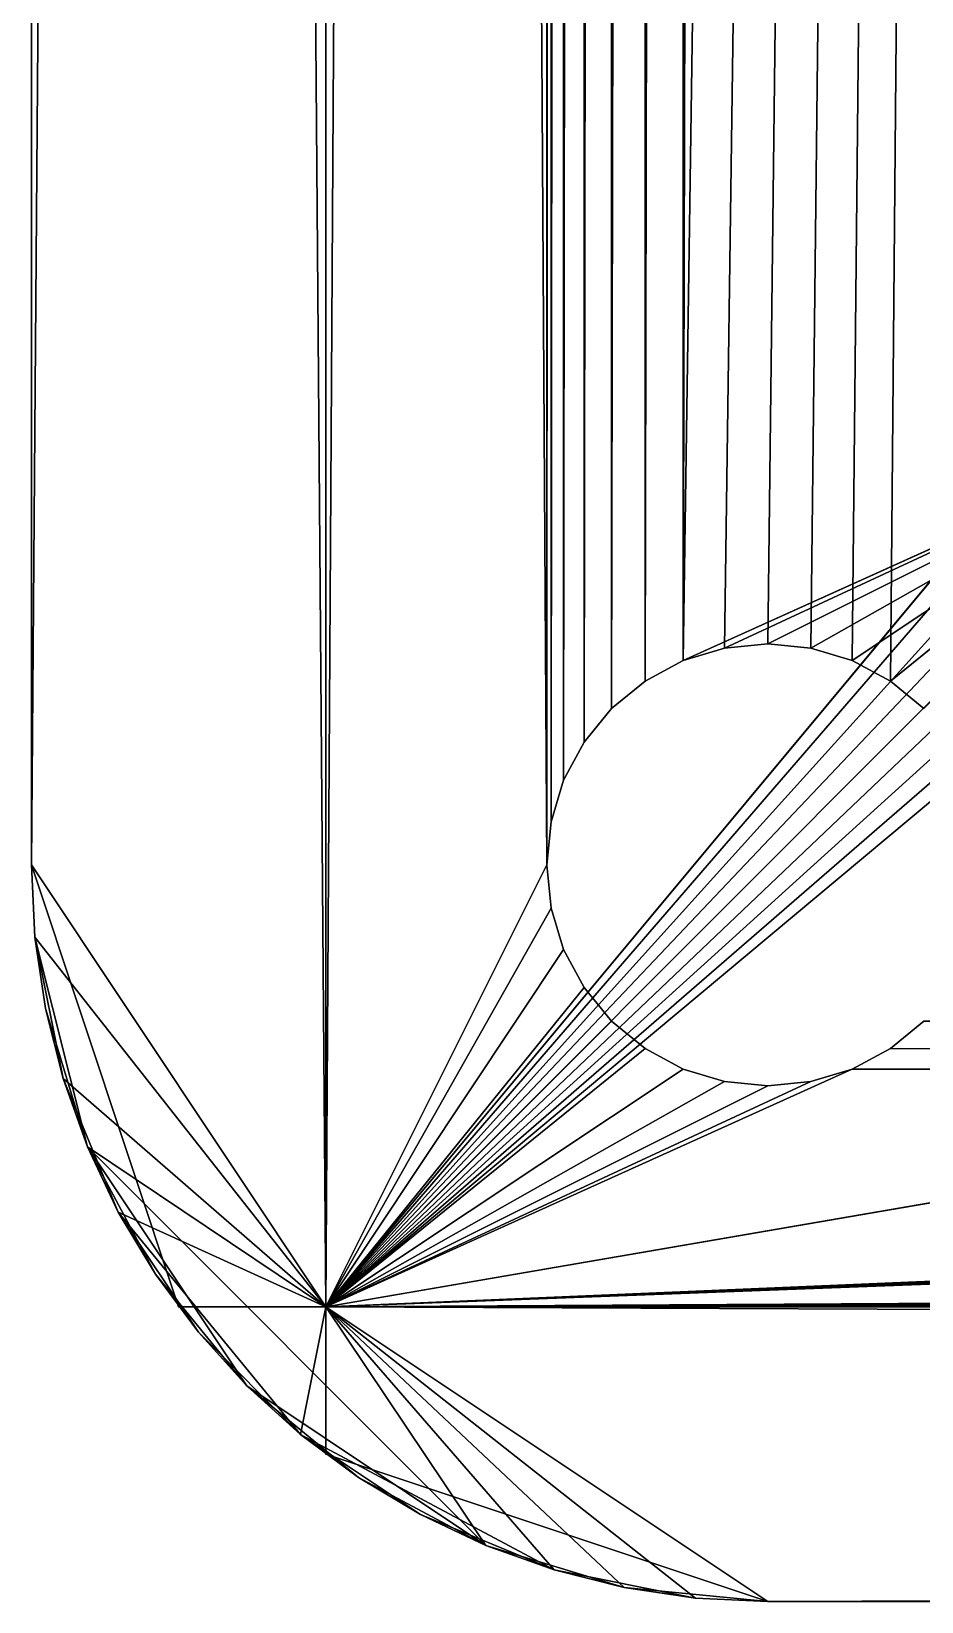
# Model space of a CAD drawing. Extents: x -26 to 26, y -12.9 to 12.9.
# Drawn here: x -26 to -25.395, y -12.9 to -11.834 of the extents above; entities that cross this region are included whole.
import ezdxf

# ---------------------------------------------------------------- set-up
doc = ezdxf.new("R2010")
doc.units = 0

msp = doc.modelspace()

# ---------------------------------------------------------------- linework, layer by layer
for points in [[(-25.8, -12.7, 6.8), (-25.8, 12.7, 6.8), (-26, 12.4, 6.8)], [(-25.8, 12.7, 1.2), (-25.8, -12.7, 1.2), (-26, -12.4, 1.2)], [(-25.8, 12.7, 1.2), (-26, -12.4, 1.2), (-26, 12.4, 1.2)], [(-25.0449, -11.7939, 6.6), (-25.8, -12.7, 6.6), (-25.8, 12.7, 6.6)], [(-25.8, 12.7, 6.8), (-25.8, -12.7, 6.8), (-25.0449, -11.7939, 6.8)], [(-25.8, -12.7, 1.2), (-25.8, 12.7, 1.2), (-25.65, 12.4, 1.2)], [(-25.65, -12.4, 1.4), (-25.65, 12.4, 1.4), (-25.8, 12.7, 1.4)], [(-25.8, 12.7, 1.4), (-25.8, -12.7, 1.4), (-25.65, -12.4, 1.4)], [(-25.8, -12.7, 6.6), (-25.8, -9.672, 4.286), (-25.8, 12.7, 6.6)], [(-25.8, 12.7, 1.4), (-25.8, -10.368, 3.974), (-25.8, -12.7, 1.4)], [(-26, -12.4, 6.6), (-26, -12.4, 6.8), (-26, 12.4, 6.8)], [(-26, -12.4, 6.6), (-26, 12.4, 6.8), (-26, 12.4, 6.6)], [(-25.8, -12.7, 6.8), (-26, 12.4, 6.8), (-26, -12.4, 6.8)], [(-26, -12.4, 1.4), (-26, 12.4, 1.4), (-26, 12.4, 1.2)], [(-26, -12.4, 1.4), (-26, 12.4, 1.2), (-26, -12.4, 1.2)], [(-26, 12.4, 6.6), (-26, -10.368, 4.286), (-26, -12.4, 6.6)], [(-26, -12.4, 1.4), (-26, -9.672, 3.974), (-26, 12.4, 1.4)], [(-25.65, 12.4, 1.2), (-25.65, -12.4, 1.2), (-25.8, -12.7, 1.2)], [(-25.65, 12.4, 1.2), (-25.6471, 12.3707, 1.2), (-25.65, -12.4, 1.2)], [(-25.65, -12.4, 1.4), (-25.6471, 12.3707, 1.4), (-25.65, 12.4, 1.4)], [(-25.6471, 12.3707, 1.2), (-25.6471, -12.3707, 1.2), (-25.65, -12.4, 1.2)], [(-25.65, -12.4, 1.4), (-25.6386, 12.3426, 1.4), (-25.6471, 12.3707, 1.4)], [(-25.6471, 12.3707, 1.2), (-25.6386, 12.3426, 1.2), (-25.6471, -12.3707, 1.2)], [(-25.65, -12.4, 1.4), (-25.6471, -12.3707, 1.4), (-25.6386, 12.3426, 1.4)], [(-25.6386, 12.3426, 1.2), (-25.6386, -12.3426, 1.2), (-25.6471, -12.3707, 1.2)], [(-25.6471, -12.3707, 1.4), (-25.6247, 12.3167, 1.4), (-25.6386, 12.3426, 1.4)], [(-25.6386, 12.3426, 1.2), (-25.6247, 12.3167, 1.2), (-25.6386, -12.3426, 1.2)], [(-25.6471, -12.3707, 1.4), (-25.6386, -12.3426, 1.4), (-25.6247, 12.3167, 1.4)], [(-25.6247, 12.3167, 1.2), (-25.6247, -12.3167, 1.2), (-25.6386, -12.3426, 1.2)], [(-25.6386, -12.3426, 1.4), (-25.6061, 12.2939, 1.4), (-25.6247, 12.3167, 1.4)], [(-25.6247, 12.3167, 1.2), (-25.6061, 12.2939, 1.2), (-25.6247, -12.3167, 1.2)], [(-25.6386, -12.3426, 1.4), (-25.6247, -12.3167, 1.4), (-25.6061, 12.2939, 1.4)], [(-25.6061, 12.2939, 1.2), (-25.6061, -12.2939, 1.2), (-25.6247, -12.3167, 1.2)], [(-25.6247, -12.3167, 1.4), (-25.5833, 12.2753, 1.4), (-25.6061, 12.2939, 1.4)], [(-25.6061, 12.2939, 1.2), (-25.5833, 12.2753, 1.2), (-25.6061, -12.2939, 1.2)], [(-25.6247, -12.3167, 1.4), (-25.6061, -12.2939, 1.4), (-25.5833, 12.2753, 1.4)], [(-25.5833, 12.2753, 1.2), (-25.5833, -12.2753, 1.2), (-25.6061, -12.2939, 1.2)], [(-25.6061, -12.2939, 1.4), (-25.5574, 12.2614, 1.4), (-25.5833, 12.2753, 1.4)], [(-25.5833, 12.2753, 1.2), (-25.5574, 12.2614, 1.2), (-25.5833, -12.2753, 1.2)], [(-25.2, -12.1, 1.4), (-25.4167, 12.2753, 1.4), (-25.4426, 12.2614, 1.4)], [(-25.2, -12.1, 1.4), (-25.2, 12.1, 1.4), (-25.4167, 12.2753, 1.4)], [(-25.6061, -12.2939, 1.4), (-25.5833, -12.2753, 1.4), (-25.5574, 12.2614, 1.4)], [(-25.5574, 12.2614, 1.2), (-25.5574, -12.2614, 1.2), (-25.5833, -12.2753, 1.2)], [(-25.5833, -12.2753, 1.4), (-25.5293, 12.2529, 1.4), (-25.5574, 12.2614, 1.4)], [(-25.5574, 12.2614, 1.2), (-25.2, 12.1, 1.2), (-25.5574, -12.2614, 1.2)], [(-25.2, -12.1, 1.4), (-25.4426, 12.2614, 1.4), (-25.4707, 12.2529, 1.4)], [(-25.5833, -12.2753, 1.4), (-25.5574, -12.2614, 1.4), (-25.5293, 12.2529, 1.4)], [(-25.5574, -12.2614, 1.4), (-25.5, 12.25, 1.4), (-25.5293, 12.2529, 1.4)], [(-25.5574, -12.2614, 1.4), (-25.2, -12.1, 1.4), (-25.5, 12.25, 1.4)], [(-25.2, -12.1, 1.4), (-25.4707, 12.2529, 1.4), (-25.5, 12.25, 1.4)], [(-25.2, 12.1, 1.2), (-25.5293, -12.2529, 1.2), (-25.5574, -12.2614, 1.2)], [(-25.2, 12.1, 1.2), (-25.5, -12.25, 1.2), (-25.5293, -12.2529, 1.2)], [(-25.2, 12.1, 1.2), (-25.4707, -12.2529, 1.2), (-25.5, -12.25, 1.2)], [(-25.2, 12.1, 1.2), (-25.4426, -12.2614, 1.2), (-25.4707, -12.2529, 1.2)], [(-25.2, 12.1, 1.2), (-25.4167, -12.2753, 1.2), (-25.4426, -12.2614, 1.2)], [(-25.2, 12.1, 1.2), (-25.2, -12.1, 1.2), (-25.4167, -12.2753, 1.2)], [(-26, -12.4, 1.4), (-26, -10.368, 3.974), (-26, -9.672, 3.974)], [(-25.8, -12.7, 6.6), (-25.8, -10.368, 4.286), (-25.8, -9.672, 4.286)], [(-26, -12.4, 6.6), (-26, -10.368, 4.286), (-26, -10.3833, 4.2852)], [(-26, -10.3833, 3.9748), (-26, -10.368, 3.974), (-26, -12.4, 1.4)], [(-25.8, -12.7, 1.4), (-25.8, -10.368, 3.974), (-25.8, -10.3833, 3.9748)], [(-25.8, -10.3833, 4.2852), (-25.8, -10.368, 4.286), (-25.8, -12.7, 6.6)], [(-26, -12.4, 6.6), (-26, -10.3833, 4.2852), (-26, -10.3984, 4.283)], [(-26, -10.3984, 3.977), (-26, -10.3833, 3.9748), (-26, -12.4, 1.4)], [(-25.8, -12.7, 1.4), (-25.8, -10.3833, 3.9748), (-25.8, -10.3984, 3.977)], [(-25.8, -10.3984, 4.283), (-25.8, -10.3833, 4.2852), (-25.8, -12.7, 6.6)], [(-26, -12.4, 6.6), (-26, -10.3984, 4.283), (-26, -10.4133, 4.2793)], [(-26, -10.4133, 3.9807), (-26, -10.3984, 3.977), (-26, -12.4, 1.4)], [(-25.8, -12.7, 1.4), (-25.8, -10.3984, 3.977), (-25.8, -10.4133, 3.9807)], [(-25.8, -10.4133, 4.2793), (-25.8, -10.3984, 4.283), (-25.8, -12.7, 6.6)], [(-26, -12.4, 6.6), (-26, -10.4133, 4.2793), (-26, -10.4277, 4.2741)], [(-26, -10.4277, 3.9859), (-26, -10.4133, 3.9807), (-26, -12.4, 1.4)], [(-25.8, -12.7, 1.4), (-25.8, -10.4133, 3.9807), (-25.8, -10.4277, 3.9859)], [(-25.8, -10.4277, 4.2741), (-25.8, -10.4133, 4.2793), (-25.8, -12.7, 6.6)], [(-26, -12.4, 6.6), (-26, -10.4277, 4.2741), (-26, -10.4415, 4.2676)], [(-26, -10.4415, 3.9924), (-26, -10.4277, 3.9859), (-26, -12.4, 1.4)], [(-25.8, -12.7, 1.4), (-25.8, -10.4277, 3.9859), (-25.8, -10.4415, 3.9924)], [(-25.8, -10.4415, 4.2676), (-25.8, -10.4277, 4.2741), (-25.8, -12.7, 6.6)], [(-26, -12.4, 6.6), (-26, -10.4415, 4.2676), (-26, -10.4547, 4.2597)], [(-26, -10.4547, 4.0003), (-26, -10.4415, 3.9924), (-26, -12.4, 1.4)], [(-25.8, -12.7, 1.4), (-25.8, -10.4415, 3.9924), (-25.8, -10.4547, 4.0003)], [(-25.8, -10.4547, 4.2597), (-25.8, -10.4415, 4.2676), (-25.8, -12.7, 6.6)], [(-26, -12.4, 6.6), (-26, -10.4547, 4.2597), (-26, -10.467, 4.2506)], [(-26, -10.467, 4.0094), (-26, -10.4547, 4.0003), (-26, -12.4, 1.4)], [(-25.8, -12.7, 1.4), (-25.8, -10.4547, 4.0003), (-25.8, -10.467, 4.0094)], [(-25.8, -10.467, 4.2506), (-25.8, -10.4547, 4.2597), (-25.8, -12.7, 6.6)], [(-26, -12.4, 6.6), (-26, -10.467, 4.2506), (-26, -10.4783, 4.2403)], [(-26, -10.4783, 4.0197), (-26, -10.467, 4.0094), (-26, -12.4, 1.4)], [(-25.8, -12.7, 1.4), (-25.8, -10.467, 4.0094), (-25.8, -10.4783, 4.0197)], [(-25.8, -10.4783, 4.2403), (-25.8, -10.467, 4.2506), (-25.8, -12.7, 6.6)], [(-26, -12.4, 6.6), (-26, -10.4783, 4.2403), (-26, -10.4886, 4.229)], [(-26, -10.4886, 4.031), (-26, -10.4783, 4.0197), (-26, -12.4, 1.4)], [(-25.8, -12.7, 1.4), (-25.8, -10.4783, 4.0197), (-25.8, -10.4886, 4.031)], [(-25.8, -10.4886, 4.229), (-25.8, -10.4783, 4.2403), (-25.8, -12.7, 6.6)], [(-26, -12.4, 6.6), (-26, -10.4886, 4.229), (-26, -10.4977, 4.2167)], [(-26, -10.4977, 4.0433), (-26, -10.4886, 4.031), (-26, -12.4, 1.4)], [(-25.8, -12.7, 1.4), (-25.8, -10.4886, 4.031), (-25.8, -10.4977, 4.0433)], [(-25.8, -10.4977, 4.2167), (-25.8, -10.4886, 4.229), (-25.8, -12.7, 6.6)], [(-26, -12.4, 1.4), (-26, -12.4, 6.6), (-26, -10.4977, 4.2167)], [(-26, -12.4, 1.4), (-26, -10.4977, 4.2167), (-26, -10.5056, 4.2035)], [(-26, -10.5056, 4.0565), (-26, -10.4977, 4.0433), (-26, -12.4, 1.4)], [(-26, -10.5121, 4.0703), (-26, -10.5056, 4.0565), (-26, -12.4, 1.4)], [(-26, -12.4, 1.4), (-26, -10.5056, 4.2035), (-26, -10.5121, 4.1897)], [(-25.8, -12.7, 6.6), (-25.8, -12.7, 1.4), (-25.8, -10.4977, 4.0433)], [(-25.8, -12.7, 6.6), (-25.8, -10.4977, 4.0433), (-25.8, -10.5056, 4.0565)], [(-25.8, -10.5056, 4.2035), (-25.8, -10.4977, 4.2167), (-25.8, -12.7, 6.6)], [(-25.8, -10.5121, 4.1897), (-25.8, -10.5056, 4.2035), (-25.8, -12.7, 6.6)], [(-25.8, -12.7, 6.6), (-25.8, -10.5056, 4.0565), (-25.8, -10.5121, 4.0703)], [(-26, -12.4, 1.4), (-26, -10.5121, 4.1897), (-26, -10.5173, 4.1753)], [(-26, -10.5173, 4.0847), (-26, -10.5121, 4.0703), (-26, -12.4, 1.4)], [(-26, -10.521, 4.0996), (-26, -10.5173, 4.0847), (-26, -12.4, 1.4)], [(-26, -12.4, 1.4), (-26, -10.5173, 4.1753), (-26, -10.521, 4.1604)], [(-25.8, -12.7, 6.6), (-25.8, -10.5121, 4.0703), (-25.8, -10.5173, 4.0847)], [(-25.8, -10.5173, 4.1753), (-25.8, -10.5121, 4.1897), (-25.8, -12.7, 6.6)], [(-25.8, -10.521, 4.1604), (-25.8, -10.5173, 4.1753), (-25.8, -12.7, 6.6)], [(-25.8, -12.7, 6.6), (-25.8, -10.5173, 4.0847), (-25.8, -10.521, 4.0996)], [(-26, -12.4, 1.4), (-26, -10.521, 4.1604), (-26, -10.5232, 4.1453)], [(-26, -10.5232, 4.1147), (-26, -10.521, 4.0996), (-26, -12.4, 1.4)], [(-26, -10.5232, 4.1453), (-26, -10.5232, 4.1147), (-26, -12.4, 1.4)], [(-25.8, -12.7, 6.6), (-25.8, -10.521, 4.0996), (-25.8, -10.5232, 4.1147)], [(-25.8, -10.5232, 4.1453), (-25.8, -10.521, 4.1604), (-25.8, -12.7, 6.6)], [(-25.8, -10.5232, 4.1147), (-25.8, -10.5232, 4.1453), (-25.8, -12.7, 6.6)], [(-18.8857, -11.5098, 6.6), (-25.8, -12.7, 6.6), (-24.8949, -11.9439, 6.6)], [(-5.8318, -11.8773, 6.6), (-25.8, -12.7, 6.6), (-18.8857, -11.5098, 6.6)], [(-25.0449, -11.7939, 6.6), (-25.0421, -11.8232, 6.6), (-25.8, -12.7, 6.6)], [(-25.8, -12.7, 6.8), (-25.0421, -11.8232, 6.8), (-25.0449, -11.7939, 6.8)], [(-25.0421, -11.8232, 6.6), (-25.0335, -11.8513, 6.6), (-25.8, -12.7, 6.6)], [(-25.8, -12.7, 6.8), (-25.0335, -11.8513, 6.8), (-25.0421, -11.8232, 6.8)], [(-25.0335, -11.8513, 6.6), (-25.0197, -11.8773, 6.6), (-25.8, -12.7, 6.6)], [(-25.8, -12.7, 6.8), (-5.8318, -11.8773, 6.8), (-5.8457, -11.8513, 6.8)], [(-24.8949, -11.9439, 6.8), (-25.8, -12.7, 6.8), (-5.8457, -11.8513, 6.8)], [(-25.8, -12.7, 6.8), (-25.0197, -11.8773, 6.8), (-25.0335, -11.8513, 6.8)], [(-25.0197, -11.8773, 6.6), (-25.001, -11.9, 6.6), (-25.8, -12.7, 6.6)], [(-25.8, -12.7, 6.8), (-25.001, -11.9, 6.8), (-25.0197, -11.8773, 6.8)], [(-5.8131, -11.9, 6.8), (-5.8318, -11.8773, 6.8), (-25.8, -12.7, 6.8)], [(-25.8, -12.7, 6.6), (-5.8318, -11.8773, 6.6), (-5.8131, -11.9, 6.6)], [(-25.001, -11.9, 6.6), (-24.9783, -11.9187, 6.6), (-25.8, -12.7, 6.6)], [(-25.8, -12.7, 6.8), (-24.9783, -11.9187, 6.8), (-25.001, -11.9, 6.8)], [(-5.7904, -11.9187, 6.8), (-5.8131, -11.9, 6.8), (-25.8, -12.7, 6.8)], [(-25.8, -12.7, 6.6), (-5.8131, -11.9, 6.6), (-5.7904, -11.9187, 6.6)], [(-24.9783, -11.9187, 6.6), (-24.9523, -11.9325, 6.6), (-25.8, -12.7, 6.6)], [(-25.8, -12.7, 6.8), (-24.9523, -11.9325, 6.8), (-24.9783, -11.9187, 6.8)], [(-5.7645, -11.9325, 6.8), (-5.7904, -11.9187, 6.8), (-25.8, -12.7, 6.8)], [(-25.8, -12.7, 6.6), (-5.7904, -11.9187, 6.6), (-5.7645, -11.9325, 6.6)], [(-25.8, -12.7, 6.6), (-24.9523, -11.9325, 6.6), (-24.9242, -11.9411, 6.6)], [(-24.9242, -11.9411, 6.8), (-24.9523, -11.9325, 6.8), (-25.8, -12.7, 6.8)], [(-5.7363, -11.9411, 6.8), (-5.7645, -11.9325, 6.8), (-25.8, -12.7, 6.8)], [(-25.8, -12.7, 6.6), (-5.7645, -11.9325, 6.6), (-5.7363, -11.9411, 6.6)], [(-25.8, -12.7, 6.6), (-24.9242, -11.9411, 6.6), (-24.8949, -11.9439, 6.6)], [(-24.8949, -11.9439, 6.8), (-24.9242, -11.9411, 6.8), (-25.8, -12.7, 6.8)], [(-5.7071, -11.9439, 6.8), (-5.7363, -11.9411, 6.8), (-25.8, -12.7, 6.8)], [(-25.8, -12.7, 6.6), (-5.7363, -11.9411, 6.6), (-5.7071, -11.9439, 6.6)], [(-5.7071, -11.9439, 6.8), (-25.8, -12.7, 6.8), (25.8, -12.7, 6.8)], [(25.8, -12.7, 6.6), (-25.8, -12.7, 6.6), (-5.7071, -11.9439, 6.6)], [(-25.5574, -12.2614, 1.4), (-25.5293, -12.2529, 1.4), (-25.2, -12.1, 1.4)], [(-25.5293, -12.2529, 1.4), (-25.5, -12.25, 1.4), (-25.2, -12.1, 1.4)], [(-25.5, -12.25, 1.4), (-25.4707, -12.2529, 1.4), (-25.2, -12.1, 1.4)], [(-25.4707, -12.2529, 1.4), (-25.4426, -12.2614, 1.4), (-25.2, -12.1, 1.4)], [(-25.4426, -12.2614, 1.4), (-25.4167, -12.2753, 1.4), (-25.2, -12.1, 1.4)], [(-25.2, -12.1, 1.2), (-25.3939, -12.2939, 1.2), (-25.4167, -12.2753, 1.2)], [(-25.4167, -12.2753, 1.4), (-25.3939, -12.2939, 1.4), (-25.2, -12.1, 1.4)], [(-25.5574, -12.2614, 1.4), (-25.5574, -12.2614, 1.2), (-25.5293, -12.2529, 1.2)], [(-25.5574, -12.2614, 1.4), (-25.5293, -12.2529, 1.2), (-25.5293, -12.2529, 1.4)], [(-25.5293, -12.2529, 1.4), (-25.5293, -12.2529, 1.2), (-25.5, -12.25, 1.2)], [(-25.5293, -12.2529, 1.4), (-25.5, -12.25, 1.2), (-25.5, -12.25, 1.4)], [(-25.5, -12.25, 1.4), (-25.5, -12.25, 1.2), (-25.4707, -12.2529, 1.2)], [(-25.5, -12.25, 1.4), (-25.4707, -12.2529, 1.2), (-25.4707, -12.2529, 1.4)], [(-25.4707, -12.2529, 1.4), (-25.4707, -12.2529, 1.2), (-25.4426, -12.2614, 1.2)], [(-25.4707, -12.2529, 1.4), (-25.4426, -12.2614, 1.2), (-25.4426, -12.2614, 1.4)], [(-25.5833, -12.2753, 1.4), (-25.5833, -12.2753, 1.2), (-25.5574, -12.2614, 1.2)], [(-25.5833, -12.2753, 1.4), (-25.5574, -12.2614, 1.2), (-25.5574, -12.2614, 1.4)], [(-25.4426, -12.2614, 1.4), (-25.4426, -12.2614, 1.2), (-25.4167, -12.2753, 1.2)], [(-25.4426, -12.2614, 1.4), (-25.4167, -12.2753, 1.2), (-25.4167, -12.2753, 1.4)], [(-25.6061, -12.2939, 1.4), (-25.6061, -12.2939, 1.2), (-25.5833, -12.2753, 1.2)], [(-25.6061, -12.2939, 1.4), (-25.5833, -12.2753, 1.2), (-25.5833, -12.2753, 1.4)], [(-25.3939, -12.2939, 1.2), (-25.3939, -12.2939, 1.4), (-25.4167, -12.2753, 1.4)], [(-25.3939, -12.2939, 1.2), (-25.4167, -12.2753, 1.4), (-25.4167, -12.2753, 1.2)], [(-25.6247, -12.3167, 1.4), (-25.6247, -12.3167, 1.2), (-25.6061, -12.2939, 1.2)], [(-25.6247, -12.3167, 1.4), (-25.6061, -12.2939, 1.2), (-25.6061, -12.2939, 1.4)], [(-25.6386, -12.3426, 1.4), (-25.6386, -12.3426, 1.2), (-25.6247, -12.3167, 1.2)], [(-25.6386, -12.3426, 1.4), (-25.6247, -12.3167, 1.2), (-25.6247, -12.3167, 1.4)], [(-25.6471, -12.3707, 1.4), (-25.6471, -12.3707, 1.2), (-25.6386, -12.3426, 1.2)], [(-25.6471, -12.3707, 1.4), (-25.6386, -12.3426, 1.2), (-25.6386, -12.3426, 1.4)], [(-25.6471, -12.3707, 1.2), (-25.6471, -12.3707, 1.4), (-25.65, -12.4, 1.4)], [(-25.6471, -12.3707, 1.2), (-25.65, -12.4, 1.4), (-25.65, -12.4, 1.2)], [(-26, -12.4, 6.6), (-26, -12.4, 6.6), (-26, -12.4, 1.4)], [(-26, -12.4, 6.6), (-26, -12.4, 1.4), (-26, -12.4, 1.4)], [(-26, -12.4, 6.8), (-26, -12.4, 6.8), (-25.9976, -12.449, 6.8)], [(-25.8, -12.7, 6.8), (-26, -12.4, 6.8), (-25.9976, -12.449, 6.8)], [(-25.8, -12.7, 6.6), (-26, -12.4, 6.6), (-26, -12.4, 1.4)], [(-25.8, -12.7, 6.6), (-26, -12.4, 1.4), (-25.8, -12.7, 1.4)], [(-26, -12.4, 6.6), (-25.8, -12.7, 6.6), (-25.8, -12.7, 1.4)], [(-26, -12.4, 6.6), (-25.8, -12.7, 1.4), (-26, -12.4, 1.4)], [(-26, -12.4, 6.8), (-26, -12.4, 6.6), (-26, -12.4, 6.6)], [(-26, -12.4, 6.8), (-26, -12.4, 6.6), (-26, -12.4, 6.8)], [(-25.9976, -12.449, 1.2), (-26, -12.4, 1.2), (-26, -12.4, 1.2)], [(-25.9976, -12.449, 1.2), (-26, -12.4, 1.2), (-25.8, -12.7, 1.2)], [(-26, -12.4, 1.4), (-26, -12.4, 1.4), (-26, -12.4, 1.2)], [(-26, -12.4, 1.4), (-26, -12.4, 1.2), (-26, -12.4, 1.2)], [(-25.9, -12.7, 1.3), (-26, -12.4, 1.2), (-25.8, -12.7, 1.2)], [(-25.8, -12.7, 1.4), (-26, -12.4, 1.4), (-25.9, -12.7, 1.3)], [(-26, -12.4, 1.4), (-26, -12.4, 1.2), (-25.9, -12.7, 1.3)], [(-26, -12.4, 1.2), (-26, -12.4, 1.4), (-25.8, -12.7, 1.4)], [(-25.8, -12.7, 1.4), (-25.9, -12.7, 1.3), (-26, -12.4, 1.2)], [(-26, -12.4, 1.2), (-25.9, -12.7, 1.3), (-25.8, -12.7, 1.2)], [(-25.9976, -12.449, 6.6), (-25.9976, -12.449, 6.8), (-26, -12.4, 6.8)], [(-25.9976, -12.449, 6.6), (-26, -12.4, 6.8), (-26, -12.4, 6.6)], [(-25.9976, -12.449, 1.4), (-25.9976, -12.449, 6.6), (-26, -12.4, 6.6)], [(-25.9976, -12.449, 1.4), (-26, -12.4, 6.6), (-26, -12.4, 1.4)], [(-25.9976, -12.449, 1.2), (-25.9976, -12.449, 1.4), (-26, -12.4, 1.4)], [(-25.9976, -12.449, 1.2), (-26, -12.4, 1.4), (-26, -12.4, 1.2)], [(-25.65, -12.4, 1.2), (-25.6471, -12.4293, 1.2), (-25.8, -12.7, 1.2)], [(-25.8, -12.7, 1.4), (-25.6471, -12.4293, 1.4), (-25.65, -12.4, 1.4)], [(-25.6471, -12.4293, 1.4), (-25.6471, -12.4293, 1.2), (-25.65, -12.4, 1.2)], [(-25.6471, -12.4293, 1.4), (-25.65, -12.4, 1.2), (-25.65, -12.4, 1.4)], [(-25.6471, -12.4293, 1.2), (-25.6386, -12.4574, 1.2), (-25.8, -12.7, 1.2)], [(-25.8, -12.7, 1.4), (-25.6386, -12.4574, 1.4), (-25.6471, -12.4293, 1.4)], [(-25.8, -12.7, 1.4), (25.3614, -12.4574, 1.4), (25.3529, -12.4293, 1.4)], [(0, -12.55, 1.4), (-25.8, -12.7, 1.4), (25.3529, -12.4293, 1.4)], [(25.3529, -12.4293, 1.2), (25.3614, -12.4574, 1.2), (-25.8, -12.7, 1.2)], [(25.3529, -12.4293, 1.2), (-25.8, -12.7, 1.2), (0, -12.55, 1.2)], [(-25.6386, -12.4574, 1.4), (-25.6386, -12.4574, 1.2), (-25.6471, -12.4293, 1.2)], [(-25.6386, -12.4574, 1.4), (-25.6471, -12.4293, 1.2), (-25.6471, -12.4293, 1.4)], [(-25.9976, -12.449, 6.8), (-25.9904, -12.4975, 6.8), (-25.9785, -12.5451, 6.8)], [(-25.8, -12.7, 6.8), (-25.9976, -12.449, 6.8), (-25.9785, -12.5451, 6.8)], [(-25.9619, -12.5913, 1.2), (-25.9904, -12.4975, 1.2), (-25.9976, -12.449, 1.2)], [(-25.9619, -12.5913, 1.2), (-25.9976, -12.449, 1.2), (-25.8, -12.7, 1.2)], [(-25.9904, -12.4975, 6.6), (-25.9904, -12.4975, 6.8), (-25.9976, -12.449, 6.8)], [(-25.9904, -12.4975, 6.6), (-25.9976, -12.449, 6.8), (-25.9976, -12.449, 6.6)], [(-25.9904, -12.4975, 1.4), (-25.9904, -12.4975, 6.6), (-25.9976, -12.449, 6.6)], [(-25.9904, -12.4975, 1.4), (-25.9976, -12.449, 6.6), (-25.9976, -12.449, 1.4)], [(-25.9904, -12.4975, 1.2), (-25.9904, -12.4975, 1.4), (-25.9976, -12.449, 1.4)], [(-25.9904, -12.4975, 1.2), (-25.9976, -12.449, 1.4), (-25.9976, -12.449, 1.2)], [(-25.6386, -12.4574, 1.2), (-25.6247, -12.4833, 1.2), (-25.8, -12.7, 1.2)], [(-25.8, -12.7, 1.4), (-25.6247, -12.4833, 1.4), (-25.6386, -12.4574, 1.4)], [(-25.8, -12.7, 1.4), (25.3753, -12.4833, 1.4), (25.3614, -12.4574, 1.4)], [(25.3614, -12.4574, 1.2), (25.3753, -12.4833, 1.2), (-25.8, -12.7, 1.2)], [(-25.6247, -12.4833, 1.4), (-25.6247, -12.4833, 1.2), (-25.6386, -12.4574, 1.2)], [(-25.6247, -12.4833, 1.4), (-25.6386, -12.4574, 1.2), (-25.6386, -12.4574, 1.4)], [(-25.6247, -12.4833, 1.2), (-25.6061, -12.5061, 1.2), (-25.8, -12.7, 1.2)], [(-25.8, -12.7, 1.4), (-25.6061, -12.5061, 1.4), (-25.6247, -12.4833, 1.4)], [(-25.8, -12.7, 1.4), (25.3939, -12.5061, 1.4), (25.3753, -12.4833, 1.4)], [(25.3753, -12.4833, 1.2), (25.3939, -12.5061, 1.2), (-25.8, -12.7, 1.2)], [(-25.6061, -12.5061, 1.4), (-25.6061, -12.5061, 1.2), (-25.6247, -12.4833, 1.2)], [(-25.6061, -12.5061, 1.4), (-25.6247, -12.4833, 1.2), (-25.6247, -12.4833, 1.4)], [(-25.9619, -12.5913, 1.2), (-25.9785, -12.5451, 1.2), (-25.9904, -12.4975, 1.2)], [(-25.9785, -12.5451, 6.6), (-25.9785, -12.5451, 6.8), (-25.9904, -12.4975, 6.8)], [(-25.9785, -12.5451, 6.6), (-25.9904, -12.4975, 6.8), (-25.9904, -12.4975, 6.6)], [(-25.9785, -12.5451, 1.4), (-25.9785, -12.5451, 6.6), (-25.9904, -12.4975, 6.6)], [(-25.9785, -12.5451, 1.4), (-25.9904, -12.4975, 6.6), (-25.9904, -12.4975, 1.4)], [(-25.9785, -12.5451, 1.2), (-25.9785, -12.5451, 1.4), (-25.9904, -12.4975, 1.4)], [(-25.9785, -12.5451, 1.2), (-25.9904, -12.4975, 1.4), (-25.9904, -12.4975, 1.2)], [(-25.8, -12.7, 1.2), (-25.8, -12.7, 1.4), (-25.6061, -12.5061, 1.4)], [(-25.8, -12.7, 1.2), (-25.6061, -12.5061, 1.4), (-25.6061, -12.5061, 1.2)], [(-25.6061, -12.5061, 1.4), (-25.8, -12.7, 1.4), (-25.8, -12.7, 1.2)], [(-25.6061, -12.5061, 1.4), (-25.8, -12.7, 1.2), (-25.6061, -12.5061, 1.2)], [(-25.6061, -12.5061, 1.2), (-25.8, -12.7, 1.2), (-25.6061, -12.5061, 1.2)], [(-25.6061, -12.5061, 1.4), (-25.6061, -12.5061, 1.4), (-25.8, -12.7, 1.4)], [(-25.6061, -12.5061, 1.4), (-25.6061, -12.5061, 1.4), (-25.8, -12.7, 1.4)], [(-25.5833, -12.5247, 1.4), (-25.6061, -12.5061, 1.4), (-25.8, -12.7, 1.4)], [(-25.8, -12.7, 1.4), (25.4167, -12.5247, 1.4), (25.3939, -12.5061, 1.4)], [(-25.8, -12.7, 1.2), (-25.6061, -12.5061, 1.2), (-25.6061, -12.5061, 1.2)], [(-25.8, -12.7, 1.2), (-25.6061, -12.5061, 1.2), (-25.5833, -12.5247, 1.2)], [(25.3939, -12.5061, 1.2), (25.4167, -12.5247, 1.2), (-25.8, -12.7, 1.2)], [(-25.5833, -12.5247, 1.2), (-25.6061, -12.5061, 1.2), (-25.6061, -12.5061, 1.4)], [(-25.5833, -12.5247, 1.2), (-25.6061, -12.5061, 1.4), (-25.5833, -12.5247, 1.4)], [(-25.6061, -12.5061, 1.2), (-25.6061, -12.5061, 1.4), (-25.6061, -12.5061, 1.4)], [(-25.6061, -12.5061, 1.2), (-25.6061, -12.5061, 1.4), (-25.6061, -12.5061, 1.2)], [(-25.6061, -12.5061, 1.2), (-25.6061, -12.5061, 1.2), (-25.6061, -12.5061, 1.4)], [(-25.6061, -12.5061, 1.2), (-25.6061, -12.5061, 1.4), (-25.6061, -12.5061, 1.4)], [(0, -12.55, 1.4), (-25.3939, -12.5061, 1.4), (-25.4167, -12.5247, 1.4)], [(-25.4167, -12.5247, 1.2), (-25.3939, -12.5061, 1.2), (0, -12.55, 1.2)], [(-25.3939, -12.5061, 1.2), (-25.4167, -12.5247, 1.2), (-25.4167, -12.5247, 1.4)], [(-25.3939, -12.5061, 1.2), (-25.4167, -12.5247, 1.4), (-25.3939, -12.5061, 1.4)], [(-25.5574, -12.5386, 1.4), (-25.5833, -12.5247, 1.4), (-25.8, -12.7, 1.4)], [(-25.8, -12.7, 1.4), (25.4426, -12.5386, 1.4), (25.4167, -12.5247, 1.4)], [(-25.8, -12.7, 1.2), (-25.5833, -12.5247, 1.2), (-25.5574, -12.5386, 1.2)], [(25.4167, -12.5247, 1.2), (25.4426, -12.5386, 1.2), (-25.8, -12.7, 1.2)], [(-25.5574, -12.5386, 1.2), (-25.5833, -12.5247, 1.2), (-25.5833, -12.5247, 1.4)], [(-25.5574, -12.5386, 1.2), (-25.5833, -12.5247, 1.4), (-25.5574, -12.5386, 1.4)], [(0, -12.55, 1.4), (-25.4167, -12.5247, 1.4), (-25.4426, -12.5386, 1.4)], [(-25.4426, -12.5386, 1.2), (-25.4167, -12.5247, 1.2), (0, -12.55, 1.2)], [(-25.4167, -12.5247, 1.2), (-25.4426, -12.5386, 1.2), (-25.4426, -12.5386, 1.4)], [(-25.4167, -12.5247, 1.2), (-25.4426, -12.5386, 1.4), (-25.4167, -12.5247, 1.4)], [(-25.5293, -12.5471, 1.4), (-25.5574, -12.5386, 1.4), (-25.8, -12.7, 1.4)], [(-25.4426, -12.5386, 1.4), (-25.4707, -12.5471, 1.4), (-25.8, -12.7, 1.4)], [(-25.8, -12.7, 1.4), (25.4707, -12.5471, 1.4), (25.4426, -12.5386, 1.4)], [(0, -12.55, 1.4), (-25.4426, -12.5386, 1.4), (-25.8, -12.7, 1.4)], [(-25.8, -12.7, 1.2), (-25.5574, -12.5386, 1.2), (-25.5293, -12.5471, 1.2)], [(25.4426, -12.5386, 1.2), (25.4707, -12.5471, 1.2), (-25.8, -12.7, 1.2)], [(-25.8, -12.7, 1.2), (-25.4707, -12.5471, 1.2), (-25.4426, -12.5386, 1.2)], [(-25.8, -12.7, 1.2), (-25.4426, -12.5386, 1.2), (0, -12.55, 1.2)], [(-25.5293, -12.5471, 1.2), (-25.5574, -12.5386, 1.2), (-25.5574, -12.5386, 1.4)], [(-25.5293, -12.5471, 1.2), (-25.5574, -12.5386, 1.4), (-25.5293, -12.5471, 1.4)], [(-25.4426, -12.5386, 1.2), (-25.4707, -12.5471, 1.2), (-25.4707, -12.5471, 1.4)], [(-25.4426, -12.5386, 1.2), (-25.4707, -12.5471, 1.4), (-25.4426, -12.5386, 1.4)], [(-25.9785, -12.5451, 6.8), (-25.9619, -12.5913, 6.8), (-25.941, -12.6357, 6.8)], [(-25.8, -12.7, 6.8), (-25.9785, -12.5451, 6.8), (-25.941, -12.6357, 6.8)], [(-25.9619, -12.5913, 6.6), (-25.9619, -12.5913, 6.8), (-25.9785, -12.5451, 6.8)], [(-25.9619, -12.5913, 6.6), (-25.9785, -12.5451, 6.8), (-25.9785, -12.5451, 6.6)], [(-25.9619, -12.5913, 1.4), (-25.9619, -12.5913, 6.6), (-25.9785, -12.5451, 6.6)], [(-25.9619, -12.5913, 1.4), (-25.9785, -12.5451, 6.6), (-25.9785, -12.5451, 1.4)], [(-25.9619, -12.5913, 1.2), (-25.9619, -12.5913, 1.4), (-25.9785, -12.5451, 1.4)], [(-25.9619, -12.5913, 1.2), (-25.9785, -12.5451, 1.4), (-25.9785, -12.5451, 1.2)], [(-25.5, -12.55, 1.4), (-25.5293, -12.5471, 1.4), (-25.8, -12.7, 1.4)], [(-25.8, -12.7, 1.4), (25.5, -12.55, 1.4), (25.4707, -12.5471, 1.4)], [(-25.4707, -12.5471, 1.4), (-25.5, -12.55, 1.4), (-25.8, -12.7, 1.4)], [(-25.8, -12.7, 1.2), (-25.5293, -12.5471, 1.2), (-25.5, -12.55, 1.2)], [(-25.8, -12.7, 1.2), (-25.5, -12.55, 1.2), (-25.4707, -12.5471, 1.2)], [(25.4707, -12.5471, 1.2), (25.8, -12.7, 1.2), (-25.8, -12.7, 1.2)], [(-25.8, -12.7, 1.4), (25.8, -12.7, 1.4), (25.5, -12.55, 1.4)], [(-25.5, -12.55, 1.2), (-25.5293, -12.5471, 1.2), (-25.5293, -12.5471, 1.4)], [(-25.5, -12.55, 1.2), (-25.5293, -12.5471, 1.4), (-25.5, -12.55, 1.4)], [(-25.4707, -12.5471, 1.2), (-25.5, -12.55, 1.2), (-25.5, -12.55, 1.4)], [(-25.4707, -12.5471, 1.2), (-25.5, -12.55, 1.4), (-25.4707, -12.5471, 1.4)], [(-25.9157, -12.6778, 1.2), (-25.941, -12.6357, 1.2), (-25.9619, -12.5913, 1.2)], [(-25.8536, -12.7536, 1.2), (-25.9157, -12.6778, 1.2), (-25.9619, -12.5913, 1.2)], [(-25.6913, -12.8619, 1.2), (-25.8536, -12.7536, 1.2), (-25.9619, -12.5913, 1.2)], [(-25.8, -12.7, 1.2), (-25.6913, -12.8619, 1.2), (-25.9619, -12.5913, 1.2)], [(-25.941, -12.6357, 6.6), (-25.941, -12.6357, 6.8), (-25.9619, -12.5913, 6.8)], [(-25.941, -12.6357, 6.6), (-25.9619, -12.5913, 6.8), (-25.9619, -12.5913, 6.6)], [(-25.941, -12.6357, 1.4), (-25.941, -12.6357, 6.6), (-25.9619, -12.5913, 6.6)], [(-25.941, -12.6357, 1.4), (-25.9619, -12.5913, 6.6), (-25.9619, -12.5913, 1.4)], [(-25.941, -12.6357, 1.2), (-25.941, -12.6357, 1.4), (-25.9619, -12.5913, 1.4)], [(-25.941, -12.6357, 1.2), (-25.9619, -12.5913, 1.4), (-25.9619, -12.5913, 1.2)], [(-25.941, -12.6357, 6.8), (-25.9157, -12.6778, 6.8), (-25.8865, -12.7172, 6.8)], [(-25.941, -12.6357, 6.8), (-25.8865, -12.7172, 6.8), (-25.8172, -12.7865, 6.8)], [(-25.8, -12.7, 6.8), (-25.941, -12.6357, 6.8), (-25.8172, -12.7865, 6.8)], [(-25.9157, -12.6778, 6.6), (-25.9157, -12.6778, 6.8), (-25.941, -12.6357, 6.8)], [(-25.9157, -12.6778, 6.6), (-25.941, -12.6357, 6.8), (-25.941, -12.6357, 6.6)], [(-25.9157, -12.6778, 1.4), (-25.9157, -12.6778, 6.6), (-25.941, -12.6357, 6.6)], [(-25.9157, -12.6778, 1.4), (-25.941, -12.6357, 6.6), (-25.941, -12.6357, 1.4)], [(-25.9157, -12.6778, 1.2), (-25.9157, -12.6778, 1.4), (-25.941, -12.6357, 1.4)], [(-25.9157, -12.6778, 1.2), (-25.941, -12.6357, 1.4), (-25.941, -12.6357, 1.2)], [(-25.8536, -12.7536, 1.2), (-25.8865, -12.7172, 1.2), (-25.9157, -12.6778, 1.2)], [(-25.8865, -12.7172, 6.6), (-25.8865, -12.7172, 6.8), (-25.9157, -12.6778, 6.8)], [(-25.8865, -12.7172, 6.6), (-25.9157, -12.6778, 6.8), (-25.9157, -12.6778, 6.6)], [(-25.8865, -12.7172, 1.4), (-25.8865, -12.7172, 6.6), (-25.9157, -12.6778, 6.6)], [(-25.8865, -12.7172, 1.4), (-25.9157, -12.6778, 6.6), (-25.9157, -12.6778, 1.4)], [(-25.8865, -12.7172, 1.2), (-25.8865, -12.7172, 1.4), (-25.9157, -12.6778, 1.4)], [(-25.8865, -12.7172, 1.2), (-25.9157, -12.6778, 1.4), (-25.9157, -12.6778, 1.2)], [(-25.8, -12.7, 1.2), (-25.8, -12.7, 1.4), (-25.9, -12.7, 1.3)], [(-25.8, -12.7, 1.4), (-25.8, -12.7, 1.2), (-25.9, -12.7, 1.3)], [(-25.8172, -12.7865, 6.8), (-25.6451, -12.8785, 6.8), (-25.8, -12.7, 6.8)], [(25.8, -12.7, 6.8), (-25.8, -12.7, 6.8), (-25.5, -12.9, 6.8)], [(-25.8, -12.7, 6.6), (25.8, -12.7, 6.6), (25.8, -12.7, 1.4)], [(-25.8, -12.7, 6.6), (25.8, -12.7, 1.4), (-25.8, -12.7, 1.4)], [(-25.8, -12.7, 1.2), (25.8, -12.7, 1.2), (25.5, -12.9, 1.2)], [(-25.8, -12.7, 1.2), (25.5, -12.9, 1.2), (-25.5, -12.9, 1.2)], [(-25.5, -12.9, 6.8), (-25.5, -12.9, 6.8), (-25.8, -12.7, 6.8)], [(-25.549, -12.8976, 6.8), (-25.5, -12.9, 6.8), (-25.8, -12.7, 6.8)], [(-25.6451, -12.8785, 6.8), (-25.549, -12.8976, 6.8), (-25.8, -12.7, 6.8)], [(-25.8, -12.7, 1.2), (-25.5, -12.9, 1.2), (-25.5, -12.9, 1.2)], [(-25.8, -12.7, 1.2), (-25.5, -12.9, 1.2), (-25.5975, -12.8904, 1.2)], [(-25.8, -12.7, 1.2), (-25.5975, -12.8904, 1.2), (-25.6913, -12.8619, 1.2)], [(-25.8, -12.7, 1.4), (-25.5, -12.9, 1.4), (-25.5, -12.9, 6.6)], [(-25.5, -12.9, 6.6), (-25.8, -12.7, 6.6), (-25.8, -12.8, 4)], [(-25.5, -12.9, 6.6), (-25.8, -12.8, 4), (-25.8, -12.7, 1.4)], [(-25.8, -12.7, 1.4), (-25.8, -12.8, 4), (-25.8, -12.7, 6.6)], [(-25.8, -12.7, 1.2), (-25.8, -12.8, 1.3), (-25.8, -12.7, 1.4)], [(-25.8, -12.7, 1.2), (-25.5, -12.9, 1.2), (-25.5, -12.9, 1.4)], [(-25.5, -12.9, 1.4), (-25.8, -12.7, 1.4), (-25.8, -12.8, 1.3)], [(-25.5, -12.9, 1.4), (-25.8, -12.8, 1.3), (-25.8, -12.7, 1.2)], [(-25.8, -12.8, 1.3), (-25.8, -12.7, 1.2), (-25.8, -12.7, 1.4)], [(-25.8, -12.7, 1.4), (-25.5, -12.9, 1.4), (-25.5, -12.9, 1.2)], [(-25.8, -12.7, 1.4), (-25.5, -12.9, 1.2), (-25.8, -12.8, 1.3)], [(-25.5, -12.9, 1.2), (-25.8, -12.7, 1.2), (-25.8, -12.8, 1.3)], [(-25.8, -12.8, 4), (-25.8, -12.7, 1.4), (-25.8, -12.7, 6.6)], [(-25.8, -12.7, 6.6), (-25.5, -12.9, 6.6), (-25.5, -12.9, 1.4)], [(-25.8, -12.7, 6.6), (-25.5, -12.9, 1.4), (-25.8, -12.8, 4)], [(-25.5, -12.9, 1.4), (-25.8, -12.7, 1.4), (-25.8, -12.8, 4)], [(25.8, -12.7, 6.8), (-25.5, -12.9, 6.8), (25.5, -12.9, 6.8)], [(-25.8865, -12.7172, 6.8), (-25.8536, -12.7536, 6.8), (-25.8172, -12.7865, 6.8)], [(-25.8536, -12.7536, 6.6), (-25.8536, -12.7536, 6.8), (-25.8865, -12.7172, 6.8)], [(-25.8536, -12.7536, 6.6), (-25.8865, -12.7172, 6.8), (-25.8865, -12.7172, 6.6)], [(-25.8536, -12.7536, 1.4), (-25.8536, -12.7536, 6.6), (-25.8865, -12.7172, 6.6)], [(-25.8536, -12.7536, 1.4), (-25.8865, -12.7172, 6.6), (-25.8865, -12.7172, 1.4)], [(-25.8536, -12.7536, 1.2), (-25.8536, -12.7536, 1.4), (-25.8865, -12.7172, 1.4)], [(-25.8536, -12.7536, 1.2), (-25.8865, -12.7172, 1.4), (-25.8865, -12.7172, 1.2)], [(-25.7778, -12.8157, 1.2), (-25.8172, -12.7865, 1.2), (-25.8536, -12.7536, 1.2)], [(-25.6913, -12.8619, 1.2), (-25.7778, -12.8157, 1.2), (-25.8536, -12.7536, 1.2)], [(-25.8172, -12.7865, 6.6), (-25.8172, -12.7865, 6.8), (-25.8536, -12.7536, 6.8)], [(-25.8172, -12.7865, 6.6), (-25.8536, -12.7536, 6.8), (-25.8536, -12.7536, 6.6)], [(-25.8172, -12.7865, 1.4), (-25.8172, -12.7865, 6.6), (-25.8536, -12.7536, 6.6)], [(-25.8172, -12.7865, 1.4), (-25.8536, -12.7536, 6.6), (-25.8536, -12.7536, 1.4)], [(-25.8172, -12.7865, 1.2), (-25.8172, -12.7865, 1.4), (-25.8536, -12.7536, 1.4)], [(-25.8172, -12.7865, 1.2), (-25.8536, -12.7536, 1.4), (-25.8536, -12.7536, 1.2)], [(-25.8172, -12.7865, 6.8), (-25.7778, -12.8157, 6.8), (-25.7357, -12.841, 6.8)], [(-25.8172, -12.7865, 6.8), (-25.7357, -12.841, 6.8), (-25.6451, -12.8785, 6.8)], [(-25.7778, -12.8157, 6.6), (-25.7778, -12.8157, 6.8), (-25.8172, -12.7865, 6.8)], [(-25.7778, -12.8157, 6.6), (-25.8172, -12.7865, 6.8), (-25.8172, -12.7865, 6.6)], [(-25.7778, -12.8157, 1.4), (-25.7778, -12.8157, 6.6), (-25.8172, -12.7865, 6.6)], [(-25.7778, -12.8157, 1.4), (-25.8172, -12.7865, 6.6), (-25.8172, -12.7865, 1.4)], [(-25.7778, -12.8157, 1.2), (-25.7778, -12.8157, 1.4), (-25.8172, -12.7865, 1.4)], [(-25.7778, -12.8157, 1.2), (-25.8172, -12.7865, 1.4), (-25.8172, -12.7865, 1.2)], [(-25.6913, -12.8619, 1.2), (-25.7357, -12.841, 1.2), (-25.7778, -12.8157, 1.2)], [(-25.7357, -12.841, 6.6), (-25.7357, -12.841, 6.8), (-25.7778, -12.8157, 6.8)], [(-25.7357, -12.841, 6.6), (-25.7778, -12.8157, 6.8), (-25.7778, -12.8157, 6.6)], [(-25.7357, -12.841, 1.4), (-25.7357, -12.841, 6.6), (-25.7778, -12.8157, 6.6)], [(-25.7357, -12.841, 1.4), (-25.7778, -12.8157, 6.6), (-25.7778, -12.8157, 1.4)], [(-25.7357, -12.841, 1.2), (-25.7357, -12.841, 1.4), (-25.7778, -12.8157, 1.4)], [(-25.7357, -12.841, 1.2), (-25.7778, -12.8157, 1.4), (-25.7778, -12.8157, 1.2)], [(-25.7357, -12.841, 6.8), (-25.6913, -12.8619, 6.8), (-25.6451, -12.8785, 6.8)], [(-25.6913, -12.8619, 6.6), (-25.6913, -12.8619, 6.8), (-25.7357, -12.841, 6.8)], [(-25.6913, -12.8619, 6.6), (-25.7357, -12.841, 6.8), (-25.7357, -12.841, 6.6)], [(-25.6913, -12.8619, 1.4), (-25.6913, -12.8619, 6.6), (-25.7357, -12.841, 6.6)], [(-25.6913, -12.8619, 1.4), (-25.7357, -12.841, 6.6), (-25.7357, -12.841, 1.4)], [(-25.6913, -12.8619, 1.2), (-25.6913, -12.8619, 1.4), (-25.7357, -12.841, 1.4)], [(-25.6913, -12.8619, 1.2), (-25.7357, -12.841, 1.4), (-25.7357, -12.841, 1.2)], [(-25.5975, -12.8904, 1.2), (-25.6451, -12.8785, 1.2), (-25.6913, -12.8619, 1.2)], [(-25.6451, -12.8785, 6.6), (-25.6451, -12.8785, 6.8), (-25.6913, -12.8619, 6.8)], [(-25.6451, -12.8785, 6.6), (-25.6913, -12.8619, 6.8), (-25.6913, -12.8619, 6.6)], [(-25.6451, -12.8785, 1.4), (-25.6451, -12.8785, 6.6), (-25.6913, -12.8619, 6.6)], [(-25.6451, -12.8785, 1.4), (-25.6913, -12.8619, 6.6), (-25.6913, -12.8619, 1.4)], [(-25.6451, -12.8785, 1.2), (-25.6451, -12.8785, 1.4), (-25.6913, -12.8619, 1.4)], [(-25.6451, -12.8785, 1.2), (-25.6913, -12.8619, 1.4), (-25.6913, -12.8619, 1.2)], [(-25.6451, -12.8785, 6.8), (-25.5975, -12.8904, 6.8), (-25.549, -12.8976, 6.8)], [(-25.5975, -12.8904, 6.6), (-25.5975, -12.8904, 6.8), (-25.6451, -12.8785, 6.8)], [(-25.5975, -12.8904, 6.6), (-25.6451, -12.8785, 6.8), (-25.6451, -12.8785, 6.6)], [(-25.5975, -12.8904, 1.4), (-25.5975, -12.8904, 6.6), (-25.6451, -12.8785, 6.6)], [(-25.5975, -12.8904, 1.4), (-25.6451, -12.8785, 6.6), (-25.6451, -12.8785, 1.4)], [(-25.5975, -12.8904, 1.2), (-25.5975, -12.8904, 1.4), (-25.6451, -12.8785, 1.4)], [(-25.5975, -12.8904, 1.2), (-25.6451, -12.8785, 1.4), (-25.6451, -12.8785, 1.2)], [(-25.5, -12.9, 1.2), (-25.549, -12.8976, 1.2), (-25.5975, -12.8904, 1.2)], [(-25.549, -12.8976, 6.6), (-25.549, -12.8976, 6.8), (-25.5975, -12.8904, 6.8)], [(-25.549, -12.8976, 6.6), (-25.5975, -12.8904, 6.8), (-25.5975, -12.8904, 6.6)], [(-25.549, -12.8976, 1.4), (-25.549, -12.8976, 6.6), (-25.5975, -12.8904, 6.6)], [(-25.549, -12.8976, 1.4), (-25.5975, -12.8904, 6.6), (-25.5975, -12.8904, 1.4)], [(-25.549, -12.8976, 1.2), (-25.549, -12.8976, 1.4), (-25.5975, -12.8904, 1.4)], [(-25.549, -12.8976, 1.2), (-25.5975, -12.8904, 1.4), (-25.5975, -12.8904, 1.2)], [(-25.5, -12.9, 6.6), (-25.5, -12.9, 6.8), (-25.549, -12.8976, 6.8)], [(-25.5, -12.9, 6.6), (-25.549, -12.8976, 6.8), (-25.549, -12.8976, 6.6)], [(-25.5, -12.9, 1.4), (-25.5, -12.9, 6.6), (-25.549, -12.8976, 6.6)], [(-25.5, -12.9, 1.4), (-25.549, -12.8976, 6.6), (-25.549, -12.8976, 1.4)], [(-25.5, -12.9, 1.2), (-25.5, -12.9, 1.4), (-25.549, -12.8976, 1.4)], [(-25.5, -12.9, 1.2), (-25.549, -12.8976, 1.4), (-25.549, -12.8976, 1.2)], [(25.5, -12.9, 6.6), (25.5, -12.9, 6.8), (-25.5, -12.9, 6.8)], [(25.5, -12.9, 6.6), (-25.5, -12.9, 6.8), (-25.5, -12.9, 6.6)], [(25.5, -12.9, 6.6), (-25.5, -12.9, 6.6), (-25.5, -12.9, 1.4)], [(25.5, -12.9, 6.6), (-25.5, -12.9, 1.4), (25.5, -12.9, 1.4)], [(-25.5, -12.9, 6.6), (-25.5, -12.9, 6.6), (-25.5, -12.9, 1.4)], [(-25.5, -12.9, 6.6), (-25.5, -12.9, 1.4), (-25.5, -12.9, 1.4)], [(-25.5, -12.9, 1.4), (-25.5, -12.9, 1.4), (-25.5, -12.9, 1.2)], [(-25.5, -12.9, 1.4), (-25.5, -12.9, 1.2), (-25.5, -12.9, 1.2)], [(25.5, -12.9, 1.4), (-25.5, -12.9, 1.4), (-25.5, -12.9, 1.2)], [(25.5, -12.9, 1.4), (-25.5, -12.9, 1.2), (25.5, -12.9, 1.2)], [(-25.5, -12.9, 6.6), (-25.5, -12.9, 6.8), (-25.5, -12.9, 6.8)], [(-25.5, -12.9, 6.6), (-25.5, -12.9, 6.8), (-25.5, -12.9, 6.6)]]:
    msp.add_3dface(points)

doc.saveas('drawing.dxf')
